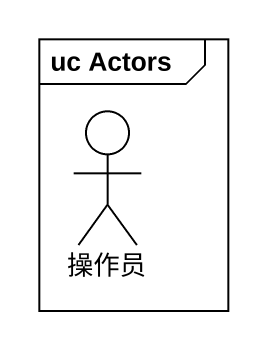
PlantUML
@startuml
mainframe uc Actors
actor 操作员
@enduml
